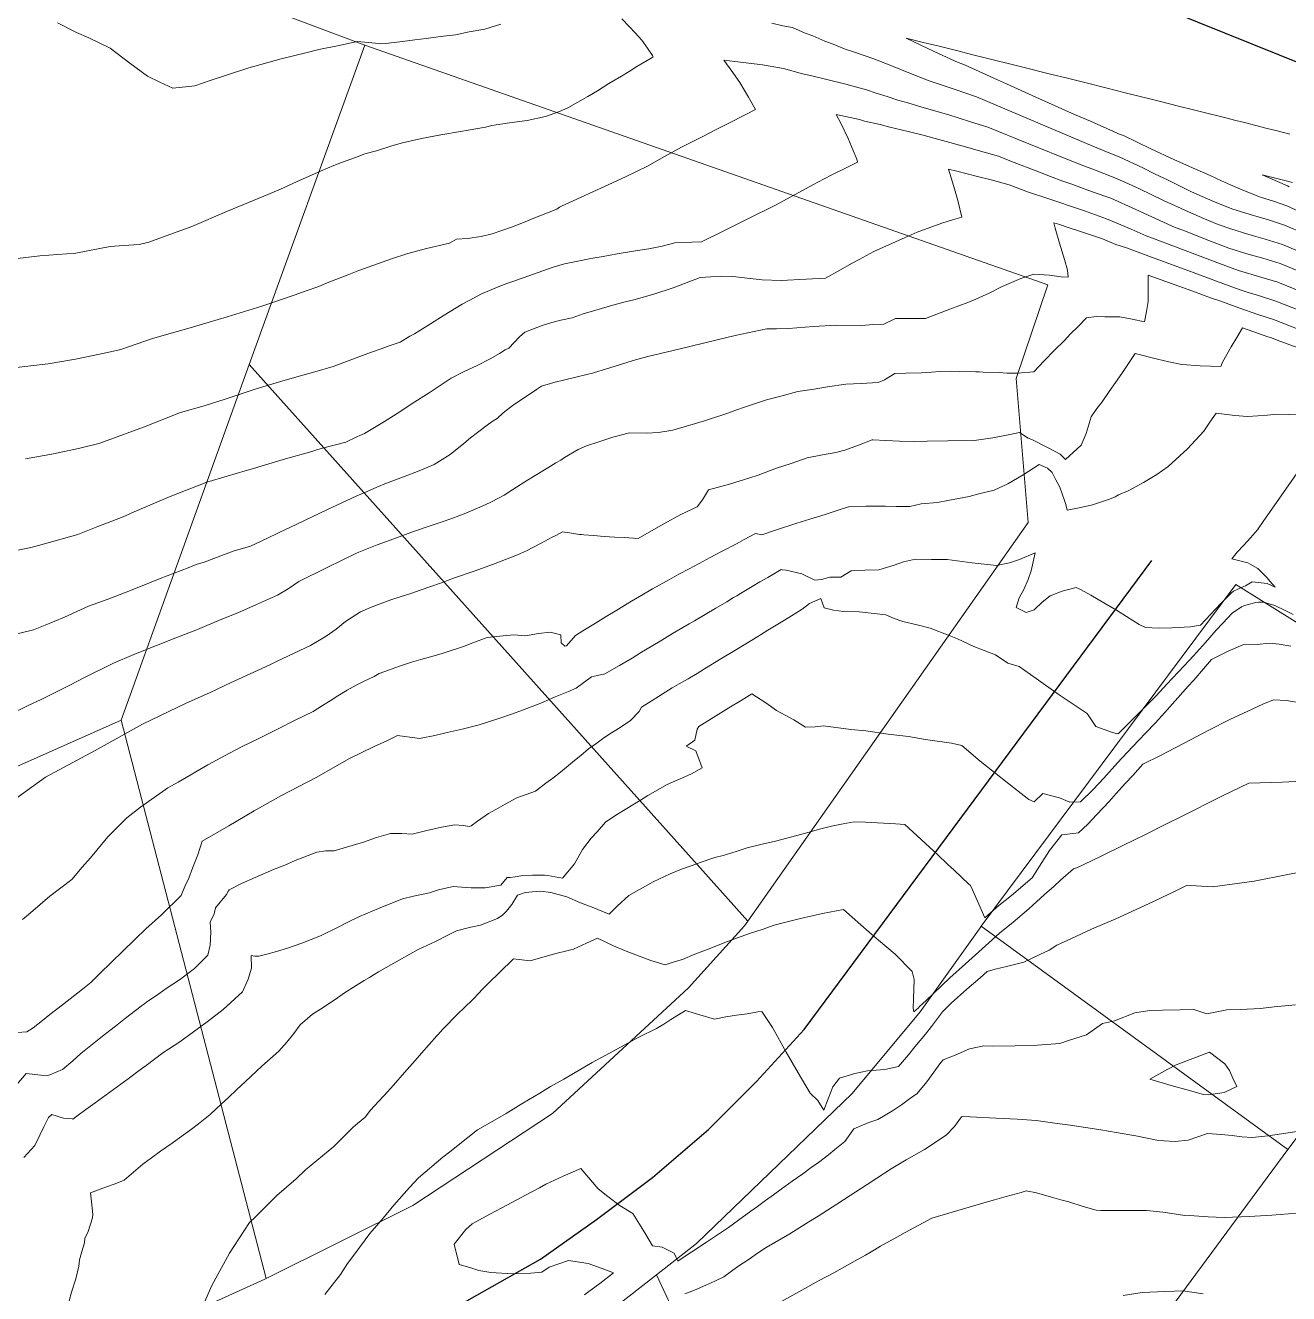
# Model space of a CAD drawing. Header units: inches. Extents: x 11351264 to 11356330, y 6702313 to 6706468.
# Drawn here: x 11353637 to 11353953.2, y 6705970.9 to 6706288.4 of the extents above; entities that cross this region are included whole.
import ezdxf

# ---------------------------------------------------------------- set-up
doc = ezdxf.new("R2010")
doc.units = ezdxf.units.IN
doc.header["$MEASUREMENT"] = 0
doc.layers.add('Shumate_Contours_clip1', color=7, linetype='Continuous', lineweight=0)
doc.layers.add('Shumate_Parcels_clip1', color=7, linetype='Continuous', lineweight=0)
doc.layers.add('Shumate_Streets_clip1', color=7, linetype='Continuous')

msp = doc.modelspace()

# ---------------------------------------------------------------- linework, layer by layer
at = {"layer": 'Shumate_Contours_clip1'}
for points, elevation in [([(11353633.66, 6706229.88), (11353640.62, 6706230.71), (11353649.64, 6706231.42), (11353658.22, 6706233.06), (11353661.62, 6706233.29), (11353665.48, 6706233.59), (11353667.92, 6706234.17), (11353678.7, 6706238.09), (11353687.6, 6706241.91), (11353696.7, 6706245.64), (11353700.89, 6706247.39), (11353704.85, 6706249.28), (11353711.07, 6706252.05), (11353714.19, 6706253.39), (11353716.15, 6706254.11), (11353719.64, 6706255.39), (11353722, 6706256.26), (11353724.95, 6706257.04), (11353728.79, 6706258.27), (11353731.43, 6706259.06), (11353736.2, 6706260.1), (11353741.04, 6706260.99), (11353745.91, 6706261.86), (11353747.88, 6706262.23), (11353752.23, 6706262.96), (11353753.79, 6706263.35), (11353758.21, 6706264.01), (11353762.6, 6706264.6), (11353767.2, 6706265.62), (11353770.75, 6706266.83), (11353772.78, 6706267.83), (11353777.79, 6706270.61), (11353780.2, 6706272.07), (11353783.1, 6706273.86), (11353786.21, 6706275.72), (11353788.16, 6706276.88), (11353790.1, 6706278.1), (11353793.65, 6706280.26), (11353794.19, 6706280.59), (11353794.09, 6706280.74), (11353793.99, 6706280.89), (11353792.78, 6706282.72), (11353791.31, 6706284.77), (11353789.69, 6706286.53), (11353788.23, 6706288.06), (11353786.36, 6706290.03)], 1402), ([(11353645.05, 6706289.06), (11353649.79, 6706286.62), (11353652.93, 6706285.33), (11353658.25, 6706282.75), (11353663.13, 6706278.98), (11353667.58, 6706275.69), (11353670.66, 6706274.19), (11353673.91, 6706272.72), (11353679.47, 6706273.29), (11353683.25, 6706274.66), (11353692.92, 6706277.78), (11353701.08, 6706280.04), (11353707.55, 6706281.66), (11353710.51, 6706282.41), (11353715.13, 6706283.33), (11353720.05, 6706284.39), (11353726.5, 6706283.82), (11353731.45, 6706284.39), (11353734.53, 6706284.84), (11353737.36, 6706285.11), (11353740.89, 6706285.61), (11353744.71, 6706286.08), (11353748.13, 6706286.78), (11353752.05, 6706287.48), (11353756.03, 6706288.76)], 1400), ([(11353823.85, 6706288.97), (11353826.62, 6706288.36), (11353829.07, 6706287.89), (11353832.19, 6706286.51), (11353834.15, 6706285.8), (11353837.17, 6706284.48), (11353839.23, 6706283.73), (11353842.19, 6706282.46), (11353844.32, 6706281.82), (11353849.39, 6706280.04), (11353854.49, 6706278.02), (11353858.15, 6706276.53), (11353863.23, 6706274.55), (11353869.79, 6706272.39), (11353875.09, 6706270.55), (11353885.5, 6706266.13), (11353894.34, 6706262.35), (11353904.21, 6706258.17), (11353907.67, 6706256.78), (11353910.8, 6706255.52), (11353916.94, 6706252.68), (11353919.7, 6706251.28), (11353923.05, 6706249.66), (11353928.94, 6706246.76), (11353931.58, 6706245.61), (11353934.27, 6706244.45), (11353939.04, 6706242.49), (11353943.64, 6706241.08), (11353945.86, 6706240.44), (11353947.94, 6706239.81), (11353952.23, 6706238.38), (11353962.41, 6706234.07)], 1402), ([(11353953.57, 6706261.21), (11353949.99, 6706262.11), (11353947.86, 6706262.65), (11353942.16, 6706264.08), (11353940.04, 6706264.62), (11353937.18, 6706265.33), (11353931.79, 6706266.69), (11353929.79, 6706267.19), (11353925.69, 6706268.22), (11353921.19, 6706269.35), (11353919.18, 6706269.85), (11353912.67, 6706271.49), (11353907.48, 6706272.79), (11353902.24, 6706274.1), (11353897.53, 6706275.28), (11353893.93, 6706276.17), (11353885.7, 6706278.22), (11353877.3, 6706280.31), (11353873.87, 6706281.17), (11353870.41, 6706282.03), (11353865.74, 6706283.19), (11353861.79, 6706284.17), (11353857.5, 6706285.24), (11353861.35, 6706283.4), (11353865.77, 6706281.29), (11353870.51, 6706279.1), (11353871.39, 6706278.79), (11353872.12, 6706278.54), (11353880.32, 6706274.78), (11353882.65, 6706273.78), (11353889.97, 6706270.45), (11353893.16, 6706269.08), (11353899.65, 6706266.14), (11353903.65, 6706264.43), (11353909.36, 6706261.85), (11353910.67, 6706261.31), (11353911.87, 6706260.83), (11353918.73, 6706257.56), (11353924.54, 6706254.86), (11353928.42, 6706253.13), (11353933.57, 6706250.81), (11353936.39, 6706249.54), (11353938.72, 6706248.49), (11353941.15, 6706247.43), (11353943.85, 6706246.38), (11353946.17, 6706245.43), (11353949.68, 6706244.33), (11353952.8, 6706243.22), (11353957.37, 6706241.2)], 1400), ([(11353627.11, 6706201.82), (11353638.3, 6706203.2), (11353642.76, 6706203.73), (11353649.59, 6706204.89), (11353657.54, 6706206.53), (11353660.9, 6706207.3), (11353668.85, 6706210.07), (11353678.83, 6706212.9), (11353683.03, 6706214.13), (11353687.54, 6706215.5), (11353696.22, 6706218.12), (11353704.58, 6706220.94), (11353707.05, 6706221.85), (11353710.45, 6706223.09), (11353712.59, 6706223.98), (11353717.59, 6706225.91), (11353720.48, 6706227.09), (11353728.67, 6706230.01), (11353732.75, 6706231.29), (11353737.41, 6706232.59), (11353743.18, 6706233.94), (11353744.96, 6706234.9), (11353747.73, 6706235.07), (11353751.12, 6706235.55), (11353753.89, 6706236.28), (11353758.71, 6706237.94), (11353761.71, 6706239.12), (11353764.71, 6706240.3), (11353767.71, 6706241.46), (11353770.08, 6706242.38), (11353770.76, 6706242.88), (11353771.26, 6706243.16), (11353776.13, 6706245.4), (11353781.97, 6706248.11), (11353787.22, 6706250.53), (11353792.72, 6706253.22), (11353797.02, 6706255.58), (11353801.29, 6706257.92), (11353804.1, 6706259.36), (11353807.1, 6706260.89), (11353809.44, 6706262.09), (11353812.91, 6706263.87), (11353817.38, 6706266.16), (11353819.77, 6706267.38), (11353818.05, 6706270.45), (11353815.83, 6706274.17), (11353814.09, 6706276.65), (11353811.82, 6706279.75), (11353818.15, 6706278.96), (11353821.52, 6706278.53), (11353826.79, 6706277.67), (11353831.54, 6706276.33), (11353833.87, 6706275.81), (11353837.95, 6706274.8), (11353842.39, 6706273.69), (11353847.55, 6706272.27), (11353849.96, 6706271.42), (11353852.72, 6706270.59), (11353855.4, 6706269.67), (11353857.89, 6706269.02), (11353861.44, 6706267.97), (11353868.18, 6706266), (11353873.31, 6706264.4), (11353877.92, 6706262.96), (11353888.23, 6706258.8), (11353898.97, 6706254.43), (11353901.76, 6706253.36), (11353904.66, 6706252.24), (11353906.99, 6706251.36), (11353909.74, 6706250.3), (11353912.24, 6706249.14), (11353915.9, 6706247.51), (11353921.93, 6706244.58), (11353928.17, 6706241.74), (11353932.16, 6706239.97), (11353934.14, 6706239.18), (11353935.59, 6706238.62), (11353938.76, 6706237.52), (11353943.05, 6706236.12), (11353945.06, 6706235.54), (11353947.37, 6706234.94), (11353951.67, 6706233.61), (11353956.61, 6706231.51)], 1404), ([(11353637.01, 6706179.93), (11353644.05, 6706181.13), (11353650.29, 6706182.5), (11353655.41, 6706183.74), (11353657.47, 6706184.54), (11353666.6, 6706187.87), (11353675.88, 6706191.48), (11353681.74, 6706193.18), (11353687.06, 6706194.83), (11353694.83, 6706197.44), (11353700.65, 6706199.21), (11353704.39, 6706200.3), (11353709.49, 6706201.72), (11353714.04, 6706203.03), (11353718.72, 6706204.79), (11353723.4, 6706206.53), (11353726.08, 6706207.45), (11353728.12, 6706208.2), (11353730.86, 6706209.09), (11353733.25, 6706210.59), (11353734.39, 6706211.18), (11353738.4, 6706213.69), (11353741.82, 6706215.87), (11353746.36, 6706218.63), (11353749.33, 6706220.21), (11353751.03, 6706221.1), (11353751.05, 6706221.11), (11353753.17, 6706222.07), (11353755.35, 6706222.95), (11353757.57, 6706223.77), (11353759.8, 6706224.56), (11353760.38, 6706224.77), (11353761.87, 6706225.34), (11353766.51, 6706226.98), (11353769.11, 6706227.86), (11353772.01, 6706228.73), (11353774.87, 6706229.33), (11353778.56, 6706230.08), (11353781.64, 6706230.61), (11353785.14, 6706231.25), (11353789.71, 6706231.98), (11353793.12, 6706232.48), (11353796.46, 6706233.13), (11353799.59, 6706233.98), (11353803.84, 6706234.15), (11353806.24, 6706234.24), (11353811.54, 6706236.86), (11353817.88, 6706239.98), (11353824.78, 6706243.43), (11353829.55, 6706246.03), (11353834.32, 6706248.6), (11353836.84, 6706249.92), (11353839.09, 6706251.08), (11353842.01, 6706252.52), (11353844.13, 6706253.64), (11353845.34, 6706254.18), (11353845.11, 6706254.9), (11353844.22, 6706257.08), (11353842.95, 6706260.08), (11353841.24, 6706263.8), (11353839.96, 6706266.11), (11353845.79, 6706264.87), (11353847.1, 6706264.48), (11353851.01, 6706263.59), (11353853.42, 6706262.97), (11353856.21, 6706262.31), (11353861.41, 6706261), (11353866.58, 6706259.62), (11353871.75, 6706258.18), (11353876.12, 6706256.96), (11353880.64, 6706255.65), (11353883.41, 6706254.54), (11353890.87, 6706251.71), (11353893.6, 6706250.6), (11353896.75, 6706249.47), (11353898.72, 6706248.77), (11353901.65, 6706247.7), (11353904.59, 6706246.63), (11353908.7, 6706245.14), (11353914.96, 6706242.36), (11353921.03, 6706239.62), (11353924.87, 6706237.87), (11353926.97, 6706237.05), (11353932.57, 6706234.83), (11353938.23, 6706232.63), (11353942.49, 6706231.35), (11353944.61, 6706230.74), (11353946.81, 6706230.16), (11353951.11, 6706228.83), (11353961.29, 6706224.67)], 1406), ([(11353630.51, 6706156.13), (11353638.08, 6706157.61), (11353640.27, 6706158.2), (11353650.11, 6706160.99), (11353655.12, 6706162.95), (11353661.48, 6706165.39), (11353664.25, 6706166.61), (11353673.3, 6706170.5), (11353682.47, 6706174.07), (11353687.52, 6706175.57), (11353692.01, 6706176.88), (11353694.13, 6706177.49), (11353701.53, 6706179.73), (11353708.17, 6706181.58), (11353711.1, 6706182.47), (11353717.21, 6706184.11), (11353719.96, 6706185.38), (11353720.72, 6706185.73), (11353721.88, 6706186.25), (11353723.56, 6706187.26), (11353726.92, 6706189.28), (11353730.77, 6706191.71), (11353733.86, 6706193.74), (11353738.06, 6706196.47), (11353743.58, 6706200.12), (11353746.89, 6706201.78), (11353749.94, 6706203.16), (11353753.55, 6706205.05), (11353755.7, 6706206.28), (11353757.14, 6706207.19), (11353758.05, 6706207.65), (11353760.69, 6706210.48), (11353762.06, 6706211.61), (11353766.38, 6706213.31), (11353768.77, 6706214.01), (11353771.09, 6706214.6), (11353773.93, 6706215.23), (11353776.64, 6706216.2), (11353780.41, 6706217.31), (11353783.5, 6706218.24), (11353786.8, 6706219.15), (11353789.29, 6706219.69), (11353794.3, 6706221.1), (11353799.18, 6706222.74), (11353805.9, 6706225.34), (11353808.64, 6706225.5), (11353811.39, 6706225.61), (11353814.1, 6706225.53), (11353818.46, 6706225.06), (11353821.46, 6706224.69), (11353826.19, 6706224.53), (11353832.49, 6706224.86), (11353837.27, 6706225.11), (11353840.87, 6706227.13), (11353843.96, 6706228.86), (11353845.74, 6706229.82), (11353849.38, 6706231.79), (11353854.06, 6706233.92), (11353857.26, 6706235.36), (11353860.21, 6706236.62), (11353866.43, 6706238.9), (11353869.09, 6706239.72), (11353871.41, 6706240.38), (11353870.42, 6706244.57), (11353869.78, 6706246.89), (11353869.13, 6706249.21), (11353868.11, 6706252.47), (11353870.18, 6706251.95), (11353875.37, 6706250.62), (11353878.8, 6706249.75), (11353883.29, 6706248.54), (11353888.13, 6706246.7), (11353892.7, 6706245.2), (11353895.68, 6706244.19), (11353898.64, 6706243.17), (11353902.14, 6706241.97), (11353904.9, 6706241), (11353907.67, 6706240.02), (11353913.86, 6706237.43), (11353917.57, 6706235.77), (11353919.82, 6706234.93), (11353924.24, 6706233.2), (11353931.05, 6706230.62), (11353935.92, 6706228.78), (11353940.7, 6706227.04), (11353946.25, 6706225.43), (11353950.56, 6706224.13), (11353956.01, 6706221.9)], 1408), ([(11353954.2, 6706249.13), (11353952.62, 6706249.53), (11353946.62, 6706251.03), (11353952.92, 6706248.22), (11353953.37, 6706248.05)], 1398), ([(11353632.84, 6706135.57), (11353639.09, 6706137.13), (11353641.96, 6706138.31), (11353646.78, 6706140.25), (11353652.79, 6706142.99), (11353657.5, 6706144.72), (11353661.83, 6706146.37), (11353665.46, 6706147.76), (11353670.8, 6706149.94), (11353677.75, 6706152.64), (11353679.8, 6706153.42), (11353681.77, 6706154.08), (11353689, 6706156.8), (11353693.4, 6706158.07), (11353697.46, 6706159.98), (11353700.56, 6706161.48), (11353704.98, 6706163.58), (11353712.49, 6706167.16), (11353720.01, 6706170.68), (11353722.61, 6706171.75), (11353725.01, 6706172.83), (11353727.4, 6706173.81), (11353731.68, 6706175.43), (11353735.63, 6706176.91), (11353739.38, 6706178.5), (11353743.37, 6706181), (11353746.78, 6706183.75), (11353748.46, 6706185.16), (11353750.16, 6706186.51), (11353752.92, 6706188.59), (11353754.15, 6706189.42), (11353755.09, 6706189.98), (11353756.63, 6706191.46), (11353759.2, 6706193.4), (11353761.59, 6706195.02), (11353764.96, 6706197.31), (11353766.2, 6706198.11), (11353769.27, 6706199.02), (11353772.04, 6706199.71), (11353777.52, 6706201.02), (11353778.96, 6706201.33), (11353779.45, 6706201.52), (11353782.23, 6706202.35), (11353785.7, 6706203.45), (11353789.2, 6706204.53), (11353792.81, 6706205.5), (11353799.17, 6706207.04), (11353802.98, 6706207.96), (11353807.47, 6706209.04), (11353814.68, 6706210.83), (11353822.6, 6706212.46), (11353825.08, 6706212.49), (11353828.05, 6706212.56), (11353834.32, 6706213.07), (11353840.09, 6706213.34), (11353846.22, 6706213.31), (11353849.4, 6706213.51), (11353851.91, 6706213.64), (11353854.84, 6706215.01), (11353858.05, 6706215.08), (11353862.36, 6706215.01), (11353868.46, 6706217.36), (11353872.96, 6706219.05), (11353874.9, 6706219.88), (11353878.25, 6706221.42), (11353881.55, 6706223.1), (11353886.22, 6706225.03), (11353889.48, 6706226.15), (11353893.37, 6706225.86), (11353896.29, 6706225.46), (11353898.09, 6706225.38), (11353897.85, 6706227.11), (11353897.11, 6706229.84), (11353895.89, 6706233.89), (11353894.76, 6706237.63), (11353894.59, 6706238.34), (11353894.42, 6706239.02), (11353895.64, 6706238.63), (11353898.33, 6706237.76), (11353901.1, 6706236.85), (11353903.88, 6706235.92), (11353906.65, 6706234.99), (11353910.01, 6706233.6), (11353912.62, 6706232.7), (11353918.26, 6706230.63), (11353923.91, 6706228.56), (11353929.55, 6706226.47), (11353935.19, 6706224.38), (11353938.37, 6706223.22), (11353940.85, 6706222.33), (11353943.13, 6706221.52), (11353945.71, 6706220.79), (11353950, 6706219.42), (11353960.86, 6706215.15)], 1410), ([(11353632.66, 6706115.6), (11353637.92, 6706118.21), (11353640.84, 6706119.57), (11353648.5, 6706123.45), (11353651.51, 6706124.97), (11353659.09, 6706128.76), (11353664.2, 6706130.94), (11353669.81, 6706133.14), (11353674.66, 6706135.07), (11353680.07, 6706137.21), (11353685.74, 6706139.57), (11353690.2, 6706141.39), (11353694.85, 6706143.42), (11353700.11, 6706145.76), (11353702.8, 6706147.36), (11353705.49, 6706149.19), (11353712.54, 6706152.71), (11353720.06, 6706156.34), (11353725.06, 6706158.37), (11353729.27, 6706159.87), (11353734.17, 6706161.75), (11353738.37, 6706163.14), (11353741.31, 6706164.13), (11353743.74, 6706164.99), (11353747.24, 6706166.29), (11353751.98, 6706168.32), (11353753.9, 6706169.23), (11353756.84, 6706170.79), (11353759.02, 6706172.27), (11353762.06, 6706174.17), (11353764.2, 6706175.46), (11353767.84, 6706177.7), (11353769.77, 6706178.87), (11353771.03, 6706179.62), (11353771.39, 6706179.86), (11353772.01, 6706180.25), (11353775.43, 6706182.29), (11353777.49, 6706183.13), (11353780.56, 6706184.2), (11353784.04, 6706185.3), (11353788.28, 6706186.46), (11353792.39, 6706186.38), (11353795.51, 6706186.48), (11353799.09, 6706187.09), (11353803.38, 6706188.32), (11353807.01, 6706189.44), (11353812.84, 6706191.34), (11353814.84, 6706192.09), (11353817.29, 6706192.93), (11353822.57, 6706194.67), (11353826.12, 6706195.58), (11353830.37, 6706196.77), (11353834.47, 6706197.37), (11353837.82, 6706197.94), (11353842.37, 6706198.57), (11353846.2, 6706198.75), (11353850.45, 6706198.99), (11353852.04, 6706199.68), (11353854.68, 6706201.3), (11353857.42, 6706201.35), (11353861.32, 6706201.41), (11353863.86, 6706201.6), (11353865.93, 6706201.8), (11353868.64, 6706201.83), (11353870.74, 6706201.79), (11353874.93, 6706201.66), (11353875.79, 6706201.67), (11353876.74, 6706201.59), (11353880.61, 6706201.49), (11353882.78, 6706201.39), (11353885.37, 6706201.34), (11353889.43, 6706201.7), (11353892.08, 6706204.48), (11353894.63, 6706207.15), (11353897.01, 6706209.46), (11353898.63, 6706211.17), (11353900.47, 6706212.99), (11353902.63, 6706215.18), (11353905.06, 6706215.57), (11353907.25, 6706215.47), (11353910.99, 6706215.44), (11353914.08, 6706214.84), (11353917.18, 6706214.2), (11353917.63, 6706216.76), (11353918.04, 6706219.31), (11353918.1, 6706222.85), (11353918.06, 6706225.87), (11353923.39, 6706223.97), (11353928.05, 6706222.3), (11353931.24, 6706221.16), (11353933.71, 6706220.26), (11353936.02, 6706219.43), (11353940.8, 6706217.7), (11353945.55, 6706216.04), (11353949.46, 6706214.79), (11353955.6, 6706212.38)], 1412), ([(11353634.54, 6706094.77), (11353642.02, 6706100.25), (11353645.51, 6706102.04), (11353654.46, 6706106.92), (11353666.34, 6706113.46), (11353677.29, 6706118.78), (11353683.09, 6706121.35), (11353688.37, 6706123.83), (11353698.23, 6706128.38), (11353700.06, 6706129.23), (11353708.35, 6706133.22), (11353712.33, 6706135.49), (11353714.83, 6706137.25), (11353717.16, 6706139.15), (11353720.93, 6706141.62), (11353723.38, 6706142.68), (11353725.83, 6706143.65), (11353728.5, 6706144.6), (11353730.83, 6706145.35), (11353733.47, 6706146.21), (11353735.85, 6706147), (11353738.48, 6706147.91), (11353740.97, 6706148.77), (11353744.45, 6706150.12), (11353749.35, 6706151.83), (11353754.23, 6706153.55), (11353760.2, 6706155.86), (11353760.96, 6706156.19), (11353762.42, 6706156.89), (11353766.11, 6706158.77), (11353768.92, 6706160.26), (11353769.81, 6706160.72), (11353771.5, 6706161.6), (11353771.98, 6706161.54), (11353772.71, 6706161.43), (11353775.76, 6706161.01), (11353776.24, 6706160.97), (11353776.84, 6706160.9), (11353779.22, 6706160.7), (11353781.88, 6706160.5), (11353784.57, 6706160.34), (11353786.93, 6706160.2), (11353790.45, 6706159.95), (11353793.77, 6706161.86), (11353796.81, 6706163.6), (11353801.12, 6706165.94), (11353805.17, 6706167.87), (11353806.55, 6706169.66), (11353808, 6706172.14), (11353813.27, 6706173.61), (11353818.4, 6706175.16), (11353820.48, 6706175.82), (11353825.02, 6706177.56), (11353828.71, 6706178.73), (11353832.75, 6706180.13), (11353836.59, 6706180.94), (11353839.9, 6706181.52), (11353842.14, 6706182.1), (11353845.6, 6706183.32), (11353848.99, 6706184.64), (11353849.14, 6706184.63), (11353852.42, 6706184.51), (11353855.79, 6706184.35), (11353859.62, 6706184.28), (11353862.73, 6706184.33), (11353867.94, 6706184.44), (11353874.54, 6706184.53), (11353879.18, 6706185.2), (11353883.06, 6706185.88), (11353885.84, 6706186.5), (11353888.05, 6706185.08), (11353888.94, 6706184.77), (11353893.01, 6706182.64), (11353896.01, 6706181.04), (11353897.42, 6706179.74), (11353901.28, 6706183.34), (11353902.53, 6706186.29), (11353903.78, 6706190.44), (11353905.26, 6706192.49), (11353906.56, 6706194.22), (11353908.35, 6706196.77), (11353911.49, 6706201.29), (11353914.86, 6706206.31), (11353920.39, 6706204.89), (11353923.26, 6706204.2), (11353926.52, 6706203.57), (11353931.09, 6706203.18), (11353936.28, 6706203.01), (11353936.7, 6706204.11), (11353938.84, 6706207.92), (11353940.25, 6706210.33), (11353941.69, 6706212.71), (11353948.01, 6706210.45), (11353948.91, 6706210.17), (11353950.33, 6706209.61), (11353955.41, 6706207.79)], 1414), ([(11353636.31, 6706064.54), (11353638.29, 6706066.25), (11353643.1, 6706070.4), (11353648.65, 6706074.62), (11353651.27, 6706077.65), (11353653.35, 6706080.01), (11353657.62, 6706085.31), (11353662.42, 6706090.01), (11353665.86, 6706092.72), (11353672.65, 6706097.51), (11353673.62, 6706098.08), (11353675.25, 6706098.98), (11353682.68, 6706103.29), (11353688.09, 6706106.26), (11353691.47, 6706107.96), (11353695.31, 6706109.84), (11353700.26, 6706112.34), (11353704.57, 6706114.48), (11353709.06, 6706116.68), (11353711.37, 6706118.12), (11353713.32, 6706119.34), (11353715.26, 6706120.57), (11353717.59, 6706121.98), (11353719.81, 6706123.23), (11353721.86, 6706124.27), (11353724.3, 6706125.43), (11353725.55, 6706126.16), (11353727.9, 6706127.01), (11353730.68, 6706127.98), (11353733.7, 6706128.98), (11353736, 6706129.65), (11353739.33, 6706130.61), (11353741.38, 6706131.18), (11353746.69, 6706132.89), (11353749.02, 6706133.81), (11353752.6, 6706135.22), (11353756.65, 6706135.56), (11353759.26, 6706135.84), (11353762.23, 6706135.56), (11353765.47, 6706136.15), (11353768.35, 6706136.54), (11353771.04, 6706135.86), (11353771.17, 6706133.86), (11353772.06, 6706133.03), (11353772.51, 6706133.08), (11353774.73, 6706135.66), (11353776.56, 6706136.84), (11353779.71, 6706138.78), (11353782.44, 6706140.44), (11353785.09, 6706142.06), (11353788.78, 6706144.29), (11353791.29, 6706145.8), (11353794.02, 6706147.4), (11353798.22, 6706149.71), (11353800.6, 6706151.01), (11353803.2, 6706152.39), (11353805.66, 6706153.72), (11353808.45, 6706155.24), (11353811.28, 6706156.73), (11353815.17, 6706158.69), (11353816.97, 6706159.71), (11353819.81, 6706161.24), (11353821.33, 6706160.85), (11353825.07, 6706162.17), (11353830.1, 6706163.81), (11353833.39, 6706164.82), (11353837.26, 6706166), (11353839.99, 6706166.89), (11353843.31, 6706167.97), (11353847.38, 6706168.03), (11353852.3, 6706168.08), (11353854.98, 6706168), (11353858.42, 6706167.98), (11353861.28, 6706168.68), (11353865.35, 6706168.99), (11353867.94, 6706169.44), (11353873.29, 6706170.49), (11353875.7, 6706171.11), (11353879.55, 6706172.1), (11353882.93, 6706173.65), (11353886.79, 6706175.94), (11353890.8, 6706178.47), (11353892.88, 6706177.59), (11353894.03, 6706176.49), (11353894.92, 6706174.69), (11353895.94, 6706172.79), (11353897.16, 6706169.51), (11353897.45, 6706168.51), (11353897.79, 6706167.09), (11353900.81, 6706167.66), (11353904.15, 6706168.43), (11353908.37, 6706169.84), (11353909.78, 6706170.39), (11353910.68, 6706170.87), (11353913.08, 6706171.94), (11353916.93, 6706173.96), (11353920.25, 6706175.98), (11353923.07, 6706178), (11353927.91, 6706182.38), (11353931.98, 6706186.86), (11353933.55, 6706189.06), (11353935.11, 6706191.34), (11353937.1, 6706191.06), (11353939.76, 6706190.79), (11353942.94, 6706190.54), (11353945.49, 6706190.66), (11353947.92, 6706190.81), (11353950.1, 6706191.07), (11353953.18, 6706190.99), (11353955.77, 6706190.92)], 1416), ([(11353634.97, 6706036.25), (11353637.42, 6706036.44), (11353638.95, 6706037.44), (11353641.27, 6706039.26), (11353643.15, 6706040.78), (11353646.3, 6706043.24), (11353651.32, 6706047.17), (11353653.37, 6706048.77), (11353655.26, 6706050.67), (11353655.61, 6706051.01), (11353658.68, 6706054.02), (11353661.21, 6706056.52), (11353664.6, 6706059.75), (11353667.21, 6706062.23), (11353671.1, 6706065.71), (11353676.01, 6706070.61), (11353676.97, 6706072.88), (11353677.92, 6706074.97), (11353678.87, 6706077.45), (11353680.22, 6706080.81), (11353681.26, 6706084.16), (11353687.93, 6706088.07), (11353694.27, 6706091.79), (11353700.99, 6706095.51), (11353709.77, 6706100.09), (11353714.04, 6706102.58), (11353717.97, 6706104.84), (11353724.31, 6706107.86), (11353727.52, 6706109.33), (11353730.19, 6706110.62), (11353735.05, 6706109.97), (11353735.62, 6706109.93), (11353736.09, 6706110), (11353739.49, 6706110.68), (11353742.61, 6706111.38), (11353746.33, 6706112.22), (11353750.59, 6706113.34), (11353755.53, 6706114.9), (11353758.92, 6706116.06), (11353761.45, 6706116.99), (11353763.64, 6706117.8), (11353766.44, 6706118.93), (11353769.66, 6706120.34), (11353772.99, 6706121.68), (11353774.89, 6706122.47), (11353778.73, 6706125.34), (11353780.23, 6706125.63), (11353782.06, 6706126.11), (11353785.76, 6706128.15), (11353788.93, 6706130.04), (11353791.22, 6706131.48), (11353793.64, 6706132.93), (11353796.33, 6706134.55), (11353799.02, 6706136.16), (11353803.2, 6706138.6), (11353804.48, 6706139.33), (11353807.2, 6706140.92), (11353809.89, 6706142.53), (11353812.58, 6706144.14), (11353814.31, 6706145.17), (11353815.07, 6706145.62), (11353815.99, 6706146.17), (11353818.92, 6706147.91), (11353820.9, 6706149.09), (11353822.88, 6706150.22), (11353826.24, 6706152.18), (11353826.43, 6706152.15), (11353827.44, 6706152.03), (11353831.37, 6706151.13), (11353834.67, 6706149.56), (11353836.29, 6706149.74), (11353838.38, 6706150.27), (11353841.11, 6706150.28), (11353843.75, 6706151.89), (11353847.14, 6706152.02), (11353850.64, 6706152.12), (11353854.49, 6706153.27), (11353856.81, 6706154.13), (11353859.8, 6706154.79), (11353863.82, 6706154.7), (11353867.73, 6706154.69), (11353874.01, 6706153.87), (11353880.08, 6706153.18), (11353883.4, 6706153.91), (11353885.83, 6706154.69), (11353889.77, 6706156.4), (11353888.82, 6706151.89), (11353888.05, 6706149.74), (11353886.96, 6706147.16), (11353885.79, 6706145.09), (11353885, 6706142.72), (11353887.56, 6706141.47), (11353889.51, 6706142.11), (11353891.53, 6706143.99), (11353893.53, 6706145.65), (11353896.57, 6706146.82), (11353900.09, 6706147.69), (11353901.15, 6706147.16), (11353903.73, 6706145.77), (11353907.01, 6706143.88), (11353910.11, 6706142.02), (11353912.67, 6706140.47), (11353915.79, 6706138.45), (11353917.43, 6706137.65), (11353920.65, 6706137.55), (11353923.96, 6706137.59), (11353928.64, 6706137.85), (11353931.19, 6706138.26), (11353934.95, 6706142.24), (11353936.47, 6706143.85), (11353938.83, 6706146.29), (11353939.45, 6706146.78), (11353941.59, 6706147.76), (11353942.4, 6706148.09), (11353944.13, 6706149.11), (11353947.87, 6706148.69), (11353948.04, 6706148.64), (11353949.88, 6706147.75), (11353948.52, 6706149.3), (11353947.83, 6706150.12), (11353945.55, 6706152.46), (11353943.63, 6706153.57), (11353943.04, 6706153.89), (11353938.98, 6706154.85), (11353940.37, 6706156.52), (11353941.9, 6706158.23), (11353943.72, 6706160.15), (11353945.43, 6706162.13), (11353947.03, 6706164.46), (11353949, 6706167.33), (11353950.33, 6706169.27), (11353953.09, 6706173.18), (11353955.35, 6706176.37)], 1418), ([(11353634.85, 6706023.24), (11353637.25, 6706026.05), (11353640.91, 6706025.58), (11353642.46, 6706025.56), (11353643.12, 6706025.65), (11353646.28, 6706027.05), (11353648.92, 6706029.17), (11353650.88, 6706031.07), (11353655.1, 6706034.4), (11353657.05, 6706035.93), (11353659.56, 6706037.88), (11353662.07, 6706039.85), (11353666.01, 6706042.9), (11353666.9, 6706043.58), (11353667.33, 6706043.91), (11353670.39, 6706046), (11353672.29, 6706047.31), (11353675.59, 6706049.45), (11353679.38, 6706052.3), (11353682.67, 6706055.67), (11353683.28, 6706058.18), (11353683.48, 6706061.37), (11353683.26, 6706063.92), (11353684.31, 6706066), (11353684.57, 6706067.48), (11353687.35, 6706070.85), (11353687.88, 6706071.79), (11353687.99, 6706071.98), (11353691.08, 6706073.62), (11353694.57, 6706075.13), (11353699.12, 6706077.11), (11353701.94, 6706078.21), (11353704.53, 6706079.31), (11353709.94, 6706081.46), (11353712.25, 6706081.76), (11353714.29, 6706081.73), (11353719.65, 6706083.34), (11353721.62, 6706083.94), (11353724.9, 6706085.13), (11353728.38, 6706086.13), (11353731.23, 6706086.13), (11353733.8, 6706085.96), (11353737.54, 6706086.84), (11353741.16, 6706087.7), (11353744.49, 6706088.25), (11353746.59, 6706088.15), (11353748.16, 6706087.9), (11353748.6, 6706088.06), (11353750.22, 6706089.23), (11353752.97, 6706091.14), (11353754.77, 6706092.1), (11353757.16, 6706093.47), (11353760.08, 6706095.08), (11353762.4, 6706095.91), (11353764.7, 6706096.73), (11353767.34, 6706098.69), (11353769.05, 6706099.99), (11353770.95, 6706101.5), (11353774.45, 6706104.35), (11353776.04, 6706105.64), (11353778.02, 6706107.28), (11353779.79, 6706108.56), (11353781.52, 6706109.81), (11353783.35, 6706111.09), (11353785.87, 6706112.63), (11353788.5, 6706114.43), (11353790.64, 6706116.69), (11353791.23, 6706117.7), (11353792.99, 6706118.85), (11353796.38, 6706120.96), (11353798.95, 6706122.56), (11353800.66, 6706123.62), (11353802.9, 6706124.84), (11353805.14, 6706126.2), (11353807.01, 6706127.33), (11353811.09, 6706129.8), (11353814.58, 6706131.91), (11353816.94, 6706133.37), (11353819.24, 6706134.78), (11353821.01, 6706135.84), (11353822.91, 6706137), (11353827.02, 6706139.51), (11353828.79, 6706140.59), (11353831.5, 6706142.26), (11353833.28, 6706143.66), (11353836.12, 6706144.96), (11353836.97, 6706142.59), (11353839.29, 6706142.04), (11353841.79, 6706141.72), (11353845.73, 6706141.58), (11353846.58, 6706141.49), (11353849.49, 6706141.21), (11353852.43, 6706140.88), (11353854.48, 6706139.96), (11353856.66, 6706139.15), (11353860.26, 6706138.38), (11353863.52, 6706137.48), (11353868.27, 6706135.69), (11353870.38, 6706134.88), (11353874.42, 6706132.95), (11353877.04, 6706131.96), (11353879.9, 6706130.87), (11353882.96, 6706128.75), (11353885.78, 6706127.92), (11353890.04, 6706124.89), (11353891.77, 6706123.68), (11353895.79, 6706120.85), (11353899.82, 6706118.13), (11353902.83, 6706116.12), (11353905, 6706112.94), (11353909.16, 6706111.37), (11353910.52, 6706111.04), (11353910.82, 6706111.34), (11353910.9, 6706111.42), (11353913.13, 6706113.62), (11353915.43, 6706115.92), (11353917.74, 6706118.25), (11353920.04, 6706120.6), (11353922.72, 6706123.46), (11353925.58, 6706126.48), (11353927.12, 6706128.09), (11353929.45, 6706130.57), (11353932.44, 6706133.97), (11353935.06, 6706137.01), (11353936.73, 6706138.81), (11353939.09, 6706141.28), (11353941.43, 6706142.86), (11353942.17, 6706143.16), (11353945.02, 6706143.91), (11353945.71, 6706144.06), (11353946.94, 6706144), (11353949.78, 6706143.2), (11353952.38, 6706141.93), (11353954.37, 6706140.9)], 1420), ([(11353636.65, 6706005.03), (11353639.37, 6706008), (11353640.61, 6706010.59), (11353641.63, 6706012.66), (11353642.84, 6706014.98), (11353643.65, 6706015.79), (11353646.52, 6706014.87), (11353648.74, 6706014.64), (11353648.9, 6706014.61), (11353649.27, 6706014.84), (11353649.86, 6706015.33), (11353652.17, 6706016.98), (11353654.49, 6706018.64), (11353657.25, 6706020.67), (11353660, 6706022.72), (11353662.76, 6706024.71), (11353665.53, 6706026.74), (11353667.28, 6706028.03), (11353671.44, 6706031.2), (11353675.71, 6706033.93), (11353682.55, 6706038.93), (11353686.54, 6706042.04), (11353691.4, 6706046.49), (11353692.82, 6706049.63), (11353693.59, 6706052.38), (11353693.52, 6706055.55), (11353694.43, 6706055.38), (11353695.49, 6706055.36), (11353697.47, 6706055.89), (11353699.92, 6706056.55), (11353702.63, 6706057.4), (11353706.23, 6706058.62), (11353710.88, 6706060.51), (11353715.35, 6706062.67), (11353717.75, 6706063.9), (11353720.64, 6706065.3), (11353725.38, 6706067.32), (11353731.45, 6706069.78), (11353734.2, 6706070.39), (11353738.21, 6706071.26), (11353740.4, 6706071.97), (11353744.13, 6706072.81), (11353746.25, 6706072.68), (11353748.58, 6706072.47), (11353752.1, 6706072.48), (11353756, 6706073.18), (11353757.63, 6706075.13), (11353758.41, 6706075.08), (11353759.59, 6706075.24), (11353761, 6706075.55), (11353763.94, 6706075.72), (11353766.99, 6706075.65), (11353767.76, 6706075.59), (11353771.49, 6706074.89), (11353772.84, 6706076.49), (11353774.47, 6706078.55), (11353776.48, 6706082.07), (11353778.67, 6706084.94), (11353780.16, 6706086.53), (11353782.25, 6706088.98), (11353784.82, 6706090.74), (11353787.58, 6706092.33), (11353791.02, 6706094.48), (11353792.86, 6706095.64), (11353797.63, 6706098.42), (11353803.57, 6706100.96), (11353806.39, 6706102.53), (11353804.84, 6706106.8), (11353802.59, 6706107.92), (11353802.54, 6706108.04), (11353802.6, 6706108.1), (11353804.58, 6706109.48), (11353805.19, 6706112.26), (11353805.59, 6706112.93), (11353808.69, 6706114.84), (11353811.1, 6706116.32), (11353813.14, 6706117.57), (11353816.2, 6706119.45), (11353818.84, 6706121.07), (11353822.36, 6706118.79), (11353825.02, 6706116.87), (11353829.41, 6706114.54), (11353832.26, 6706112.71), (11353834.75, 6706112.85), (11353836.8, 6706113.06), (11353843.62, 6706112.14), (11353847.42, 6706111.81), (11353853.02, 6706110.97), (11353858.08, 6706110.43), (11353862.33, 6706109.68), (11353868.86, 6706108.7), (11353871.47, 6706108.15), (11353876.05, 6706104.2), (11353879.62, 6706101.35), (11353883.19, 6706098.51), (11353888.23, 6706094.59), (11353889.52, 6706094.05), (11353891.69, 6706096.13), (11353895.87, 6706095.03), (11353898.48, 6706093.99), (11353901.17, 6706094.04), (11353904.34, 6706097.09), (11353906.94, 6706099.95), (11353910.43, 6706103.83), (11353912.82, 6706106.35), (11353915.75, 6706109.47), (11353917.53, 6706111.33), (11353919.84, 6706113.76), (11353922.26, 6706116.42), (11353924.19, 6706118.57), (11353928.1, 6706122.97), (11353929.47, 6706124.47), (11353931.92, 6706127.31), (11353933.94, 6706129.67), (11353935.76, 6706130.58), (11353938.11, 6706131.76), (11353941.77, 6706133.31), (11353945.37, 6706133.46), (11353948.48, 6706133.73), (11353950.86, 6706133.5), (11353953.78, 6706133.04)], 1422), ([(11353647.99, 6705969.07), (11353648.54, 6705971.29), (11353649.66, 6705974.61), (11353650.37, 6705977.75), (11353650.57, 6705979.37), (11353651.19, 6705981.5), (11353651.82, 6705983.6), (11353651.92, 6705984.68), (11353652.74, 6705986.44), (11353653.86, 6705989.85), (11353653.93, 6705990.69), (11353653.65, 6705993.14), (11353653.28, 6705996.14), (11353657.07, 6705997.58), (11353659.51, 6705998.41), (11353661.77, 6705999.34), (11353663.54, 6706000.8), (11353666.43, 6706003.33), (11353668.57, 6706004.92), (11353670.83, 6706006.54), (11353673.76, 6706008.62), (11353675.62, 6706009.96), (11353678.57, 6706012.09), (11353680.32, 6706013.46), (11353683.28, 6706015.73), (11353684.77, 6706017.21), (11353686.11, 6706018.45), (11353687.84, 6706020), (11353689.99, 6706021.99), (11353692.04, 6706023.91), (11353693.51, 6706025.33), (11353696.23, 6706027.82), (11353700.49, 6706031.6), (11353702.47, 6706033.9), (11353704.18, 6706036.06), (11353705.81, 6706038.25), (11353708.92, 6706040.84), (11353710.88, 6706042.16), (11353714.56, 6706044.53), (11353716.92, 6706046.18), (11353719.84, 6706048.09), (11353721.81, 6706049.27), (11353723.16, 6706050.09), (11353724.32, 6706050.84), (11353725.37, 6706051.45), (11353731.14, 6706054.74), (11353735.38, 6706057.1), (11353739.68, 6706059.05), (11353742.94, 6706060.71), (11353744.91, 6706061.71), (11353748.56, 6706062.67), (11353750.98, 6706063.2), (11353755.18, 6706064.87), (11353756.52, 6706065.71), (11353757.45, 6706066.64), (11353758.77, 6706068.3), (11353760.24, 6706070.67), (11353762.09, 6706071.31), (11353764.89, 6706071.63), (11353765.99, 6706071.66), (11353768.56, 6706071.38), (11353772.54, 6706070.27), (11353775.99, 6706068.77), (11353778.87, 6706067.7), (11353783.13, 6706065.88), (11353785.19, 6706067.88), (11353788.08, 6706070.55), (11353794.17, 6706074.04), (11353798.38, 6706076), (11353801.28, 6706077.17), (11353803.9, 6706078.11), (11353805.93, 6706078.83), (11353809.61, 6706080.13), (11353811.65, 6706080.57), (11353814.91, 6706081.64), (11353817.71, 6706082.54), (11353821.48, 6706083.42), (11353824.79, 6706084.16), (11353832.62, 6706086.26), (11353835.81, 6706087.22), (11353838.82, 6706087.94), (11353841.69, 6706088.51), (11353844.47, 6706089.05), (11353847.3, 6706088.91), (11353854.84, 6706088.57), (11353857.16, 6706088.37), (11353861.29, 6706084.57), (11353865.4, 6706080.74), (11353867.82, 6706078.45), (11353869.51, 6706076.9), (11353873.22, 6706073.45), (11353873.63, 6706073.06), (11353874.14, 6706071.99), (11353875.68, 6706068.38), (11353877.23, 6706065), (11353880.72, 6706068.08), (11353883.89, 6706070.62), (11353889.05, 6706075.03), (11353890.9, 6706077.97), (11353893.38, 6706081.89), (11353896.46, 6706085.8), (11353900.64, 6706086.31), (11353902.98, 6706088.46), (11353905.23, 6706090.85), (11353908.3, 6706094.13), (11353910.03, 6706096.1), (11353912.42, 6706098.69), (11353914.21, 6706100.65), (11353916.75, 6706103.44), (11353921.16, 6706105.6), (11353928.63, 6706109.56), (11353933.3, 6706112.02), (11353938.53, 6706114.67), (11353944.13, 6706117.21), (11353946.79, 6706118.52), (11353949.43, 6706119.58), (11353952.68, 6706119.42), (11353956.08, 6706118.86)], 1424), ([(11353680.71, 6705966.13), (11353683.67, 6705972.97), (11353688.12, 6705981.07), (11353691.7, 6705986.55), (11353693.12, 6705988.73), (11353694.65, 6705990.1), (11353699.96, 6705995.49), (11353704.82, 6705999.66), (11353707.15, 6706001.91), (11353714.21, 6706007.71), (11353719.17, 6706012.64), (11353722.04, 6706015.12), (11353723.43, 6706016.86), (11353727.69, 6706021.44), (11353729.17, 6706023.07), (11353731.92, 6706026.25), (11353734.61, 6706029.26), (11353736.15, 6706031.13), (11353740.02, 6706035.43), (11353740.14, 6706035.59), (11353740.22, 6706035.69), (11353740.33, 6706035.81), (11353741.45, 6706037), (11353745.31, 6706040.93), (11353746.89, 6706042.5), (11353749.07, 6706044.67), (11353750.5, 6706046.13), (11353751.37, 6706047.08), (11353753.05, 6706048.75), (11353755.69, 6706051.33), (11353759.23, 6706054.76), (11353763.39, 6706054.27), (11353767.09, 6706055.32), (11353770.17, 6706056.16), (11353772.2, 6706056.67), (11353774.22, 6706057.17), (11353777.44, 6706058.62), (11353780.2, 6706059.88), (11353784.25, 6706057.95), (11353786.98, 6706056.82), (11353789.18, 6706055.97), (11353791.55, 6706055.05), (11353793.56, 6706054.31), (11353797.13, 6706053.21), (11353799.43, 6706053.95), (11353801.5, 6706054.6), (11353804.63, 6706055.88), (11353808.6, 6706057.41), (11353812.08, 6706058.81), (11353816.19, 6706060.36), (11353818.57, 6706061.17), (11353821.47, 6706062.08), (11353824.48, 6706063.17), (11353826.7, 6706063.73), (11353831.01, 6706064.82), (11353833.99, 6706065.53), (11353836.52, 6706066.09), (11353841.84, 6706067.09), (11353846.17, 6706063.21), (11353848.26, 6706061.38), (11353850.56, 6706059.41), (11353854.72, 6706055.93), (11353859.02, 6706051.52), (11353859.48, 6706049.53), (11353859.33, 6706044.71), (11353859.21, 6706042.39), (11353859.41, 6706041.44), (11353860.58, 6706042.47), (11353860.85, 6706042.77), (11353862.48, 6706044.29), (11353864.45, 6706046.17), (11353866.42, 6706048.06), (11353868.4, 6706049.94), (11353872.35, 6706053.48), (11353874.85, 6706055.71), (11353878.22, 6706058.77), (11353880.85, 6706061.14), (11353884.24, 6706063.93), (11353888.21, 6706067.27), (11353892.16, 6706070.83), (11353894.55, 6706072.94), (11353896.11, 6706074.45), (11353899.42, 6706077.23), (11353900.36, 6706077.61), (11353901.96, 6706078.36), (11353906.34, 6706080.46), (11353911.89, 6706083.17), (11353917.38, 6706085.9), (11353922.87, 6706088.62), (11353926.23, 6706090.27), (11353929.92, 6706092.09), (11353932.87, 6706093.61), (11353936.85, 6706095.6), (11353943.27, 6706098.71), (11353951.64, 6706099), (11353956.65, 6706099.22)], 1426), ([(11353711.99, 6705970.71), (11353715.86, 6705975.74), (11353717.65, 6705978.46), (11353719.45, 6705980.89), (11353723.28, 6705985.94), (11353726.58, 6705989.78), (11353729.21, 6705993.07), (11353733.14, 6705997.46), (11353735.39, 6705999.94), (11353741.53, 6706005.04), (11353743.29, 6706006.42), (11353747.77, 6706010.03), (11353750.2, 6706011.9), (11353754.64, 6706014.43), (11353757.41, 6706016), (11353761.58, 6706018.57), (11353765.77, 6706021.09), (11353768.45, 6706022.73), (11353771.77, 6706024.58), (11353773.77, 6706025.79), (11353774.61, 6706026.27), (11353775.67, 6706026.84), (11353778.91, 6706028.74), (11353784.31, 6706031.74), (11353788.77, 6706034.12), (11353790.61, 6706035.14), (11353794.96, 6706037.26), (11353796.81, 6706038.38), (11353798.62, 6706039.56), (11353800.47, 6706040.69), (11353802.23, 6706041.81), (11353805.85, 6706040.71), (11353809.56, 6706039.66), (11353812.35, 6706040.23), (11353815, 6706040.65), (11353817.72, 6706041), (11353820.38, 6706041.45), (11353821.33, 6706041.53), (11353824.03, 6706037.54), (11353827.49, 6706031.38), (11353830.45, 6706026.18), (11353833.5, 6706021.07), (11353835.41, 6706019.3), (11353836.92, 6706016.83), (11353838.01, 6706019.69), (11353839.13, 6706022.65), (11353840.79, 6706024.89), (11353844.62, 6706025.99), (11353847.82, 6706026.68), (11353852.19, 6706027), (11353855.58, 6706027.79), (11353858.11, 6706030.68), (11353859.66, 6706032.73), (11353862.35, 6706035.86), (11353863.81, 6706037.77), (11353865.08, 6706039.47), (11353866.59, 6706041.5), (11353868.73, 6706043.64), (11353872.69, 6706047.1), (11353875.98, 6706049.98), (11353877.75, 6706051.53), (11353879.8, 6706052.17), (11353882.58, 6706052.83), (11353886.94, 6706053.93), (11353890.97, 6706055.82), (11353893.29, 6706056.87), (11353895.21, 6706058.13), (11353898.92, 6706059.82), (11353903.89, 6706062.15), (11353909.96, 6706064.71), (11353918.14, 6706068.54), (11353924.65, 6706071.59), (11353927.67, 6706073.07), (11353930.08, 6706072.98), (11353934.19, 6706072.74), (11353944.58, 6706074.21), (11353953, 6706075.86), (11353961.59, 6706077.51)], 1428), ([(11353776.96, 6705970.64), (11353777.72, 6705971.21), (11353780.79, 6705973.48), (11353784.21, 6705976.11), (11353781.37, 6705977.17), (11353777.9, 6705978.45), (11353772.95, 6705979.19), (11353768.13, 6705977.58), (11353766.28, 6705976.29), (11353763.57, 6705976.07), (11353758.98, 6705975.84), (11353753.57, 6705976.17), (11353750.52, 6705976.68), (11353748.26, 6705977.47), (11353745.59, 6705978.2), (11353744.36, 6705983.28), (11353747.24, 6705987.01), (11353748.87, 6705988.42), (11353753.3, 6705990.79), (11353757.74, 6705993.16), (11353762.17, 6705995.55), (11353765.69, 6705997.44), (11353767.3, 6705998.28), (11353771.66, 6706000.28), (11353776.02, 6706002.27), (11353780.4, 6705997.19), (11353782.82, 6705995.23), (11353785.93, 6705992.9), (11353789.07, 6705990.99), (11353790.77, 6705988.34), (11353792.33, 6705985.7), (11353794.03, 6705982.86), (11353796.45, 6705982.55), (11353799.41, 6705981.04), (11353800.36, 6705979.07), (11353803.43, 6705981.14), (11353803.86, 6705981.4), (11353807.51, 6705983.81), (11353809.53, 6705985.14), (11353811.54, 6705986.46), (11353813.01, 6705987.51), (11353815.54, 6705989.34), (11353818.58, 6705991.54), (11353820.27, 6705992.76), (11353822.3, 6705994.22), (11353824.32, 6705995.68), (11353826.2, 6705997.03), (11353828.99, 6705999.04), (11353831.59, 6706000.92), (11353833.68, 6706002.45), (11353835.55, 6706003.78), (11353838.05, 6706005.67), (11353839.63, 6706006.97), (11353842.12, 6706008.99), (11353844.43, 6706012.13), (11353848.11, 6706013.77), (11353850.39, 6706014.52), (11353854.09, 6706016.68), (11353856.29, 6706018.15), (11353858.35, 6706019.65), (11353860.28, 6706021.02), (11353862.69, 6706023.97), (11353865.47, 6706027.82), (11353866.18, 6706028.75), (11353866.76, 6706029.43), (11353869.73, 6706030.61), (11353873.31, 6706032.2), (11353876.97, 6706032.97), (11353879.04, 6706032.84), (11353884.75, 6706032.91), (11353890.4, 6706033.13), (11353895.97, 6706033.51), (11353898.16, 6706034.25), (11353902.66, 6706035.7), (11353906.65, 6706038.55), (11353909.62, 6706039.17), (11353914.73, 6706041.19), (11353918.48, 6706041.76), (11353921.64, 6706041.92), (11353926.09, 6706041.93), (11353929.51, 6706042.07), (11353932.75, 6706040.98), (11353937.79, 6706041.96), (11353941.2, 6706042.04), (11353946.16, 6706042.32), (11353949.65, 6706042.73), (11353954.95, 6706043.19)], 1430), ([(11353802.09, 6705970.83), (11353804.54, 6705971.78), (11353807.37, 6705973.02), (11353809.62, 6705974.06), (11353811.87, 6705975.13), (11353815.37, 6705977.67), (11353818.19, 6705979.57), (11353820.31, 6705981.02), (11353822.43, 6705982.43), (11353828.4, 6705985.89), (11353830.86, 6705987.43), (11353833.16, 6705988.86), (11353835.51, 6705990.32), (11353840.13, 6705993.28), (11353843.5, 6705995.49), (11353847.74, 6705998.26), (11353850.18, 6705999.81), (11353853.75, 6706002.18), (11353857.52, 6706004.39), (11353862.05, 6706007), (11353867.47, 6706010.61), (11353869.6, 6706012.78), (11353871.31, 6706015.17), (11353871.53, 6706015.29), (11353873.55, 6706015.15), (11353879.97, 6706014.85), (11353885.35, 6706014.63), (11353890.07, 6706014.27), (11353894.7, 6706013.62), (11353898.54, 6706013.09), (11353902.37, 6706012.53), (11353906.22, 6706011.9), (11353910.08, 6706011.25), (11353915, 6706010.46), (11353920.7, 6706009.24), (11353924.84, 6706009.03), (11353928.05, 6706009.35), (11353932.91, 6706010.98), (11353936.32, 6706010.76), (11353939.07, 6706010.48), (11353941.53, 6706010.21), (11353944.1, 6706009.99), (11353948.12, 6706010.41), (11353956.46, 6706011.67)], 1432), ([(11353826.12, 6705968.87), (11353831.36, 6705971.74), (11353835.74, 6705974.17), (11353839.36, 6705976.14), (11353844.75, 6705979.13), (11353847.31, 6705980.55), (11353848.73, 6705981.38), (11353851.08, 6705982.82), (11353855.13, 6705985.01), (11353857.21, 6705986.22), (11353863.91, 6705989.77), (11353870.39, 6705991.69), (11353877.5, 6705993.78), (11353879.6, 6705994.38), (11353882.52, 6705995.2), (11353886.27, 6705996.26), (11353887.53, 6705996.64), (11353890.14, 6705996.14), (11353893.86, 6705995.08), (11353896.23, 6705994.37), (11353898.25, 6705993.86), (11353901.81, 6705992.7), (11353905.09, 6705991.79), (11353906.25, 6705991.72), (11353909.05, 6705991.73), (11353911.34, 6705991.73), (11353914.51, 6705991.74), (11353917.68, 6705991.75), (11353921.74, 6705991.3), (11353924.56, 6705990.89), (11353927.23, 6705990.51), (11353929.56, 6705990.35), (11353933.07, 6705990.18), (11353937.06, 6705990), (11353943.37, 6705990.22), (11353949.04, 6705990.59), (11353957.4, 6705991.21)], 1434), ([(11353911.78, 6705970.48), (11353916.56, 6705971.17), (11353920.38, 6705971.35), (11353926.73, 6705971.6), (11353931.86, 6705970.84)], 1436)]:
    msp.add_lwpolyline(points, dxfattribs=dict(at, elevation=elevation))
at = {"layer": 'Shumate_Contours_clip1', "elevation": 1430}
msp.add_lwpolyline([(11353918.53, 6706024.59), (11353924.44, 6706022.87), (11353927.49, 6706022.01), (11353931.91, 6706020.74), (11353933.18, 6706020.71), (11353937.07, 6706021.28), (11353940.29, 6706022.76), (11353939.27, 6706024.87), (11353938.43, 6706026.76), (11353937.24, 6706028.42), (11353933.44, 6706031.38), (11353925.07, 6706028.23), (11353922.98, 6706027.07)], close=True, dxfattribs=at)
at = {"layer": 'Shumate_Parcels_clip1'}
for points in [[(11353722, 6706283.5), (11353693, 6706203.5), (11353661, 6706114.5), (11353544, 6706062.5), (11353451, 6706020.5), (11353401, 6705991.5), (11353279, 6705943.5), (11353184, 6705901), (11353089, 6705858.5), (11352986, 6705812.5), (11352887, 6705768), (11352790, 6705724.5), (11352693, 6705937), (11352734, 6706015), (11352858.81, 6706253.57), (11352867.79, 6706270.72), (11352870.18, 6706275.41), (11352870.7, 6706276.44), (11352873, 6706279.5), (11352875, 6706284.5), (11352875, 6706284.86), (11352877.96, 6706290.65), (11352971.59, 6706468.13), (11353228.73, 6706468.13)], [(11353817.85, 6706064.2), (11353805.16, 6706078.36), (11353693, 6706203.5), (11353722, 6706283.5), (11353893, 6706223.5), (11353885, 6706200), (11353888, 6706164)], [(11353817.85, 6706064.2), (11353817, 6706063), (11353803, 6706047.5), (11353769, 6706016), (11353734, 6705993), (11353697.32, 6705974.66), (11353661, 6706114.5), (11353693, 6706203.5), (11353805.16, 6706078.36)], [(11354128, 6706086), (11354091, 6706037.5), (11354018, 6706093), (11353953, 6706007), (11353876.31, 6706062.92), (11353939.99, 6706148.49), (11353964, 6706133.5), (11353972.45, 6706145.12), (11353992, 6706172)], [(11353697.32, 6705974.66), (11353697, 6705974.5), (11353603.58, 6705932.26), (11353544, 6706062.5), (11353661, 6706114.5)], [(11354091, 6706037.5), (11354302, 6705877.5), (11354000, 6705592), (11353802.02, 6705404.81), (11353800.01, 6705402.91), (11353792, 6705479), (11353790, 6705492.5), (11353789.72, 6705494.17), (11353791.76, 6705495.63), (11354152, 6705754), (11353911, 6705950), (11353953, 6706007), (11354018, 6706093)], [(11353953, 6706007), (11353911, 6705950), (11353847, 6705864.5), (11353795, 6705975.64), (11353805, 6705983.5), (11353844, 6706021), (11353861, 6706041.5), (11353876, 6706062.5), (11353876.31, 6706062.92)], [(11353847, 6705864.5), (11353763, 6705753), (11353732, 6705712), (11353724, 6705762.5), (11353699.28, 6705920.13), (11353714, 6705927), (11353750, 6705945), (11353784, 6705967), (11353795, 6705975.64)]]:
    msp.add_lwpolyline(points, close=True, dxfattribs=at)
at = {"layer": 'Shumate_Streets_clip1', "color": 1}
msp.add_lwpolyline([(11353484.19, 6706468.13), (11353551, 6706442), (11354040.62, 6706244.92)], dxfattribs=at)
at = {"layer": 'Shumate_Streets_clip1', "color": 10}
msp.add_lwpolyline([(11353437, 6705826), (11353703, 6705947.5), (11353719, 6705954.5), (11353735, 6705962), (11353750, 6705970.5), (11353766, 6705979.5), (11353780, 6705989.5), (11353794, 6706000), (11353808, 6706012), (11353820, 6706024), (11353832, 6706037), (11353919, 6706154.5)], dxfattribs=at)

doc.saveas('drawing.dxf')
